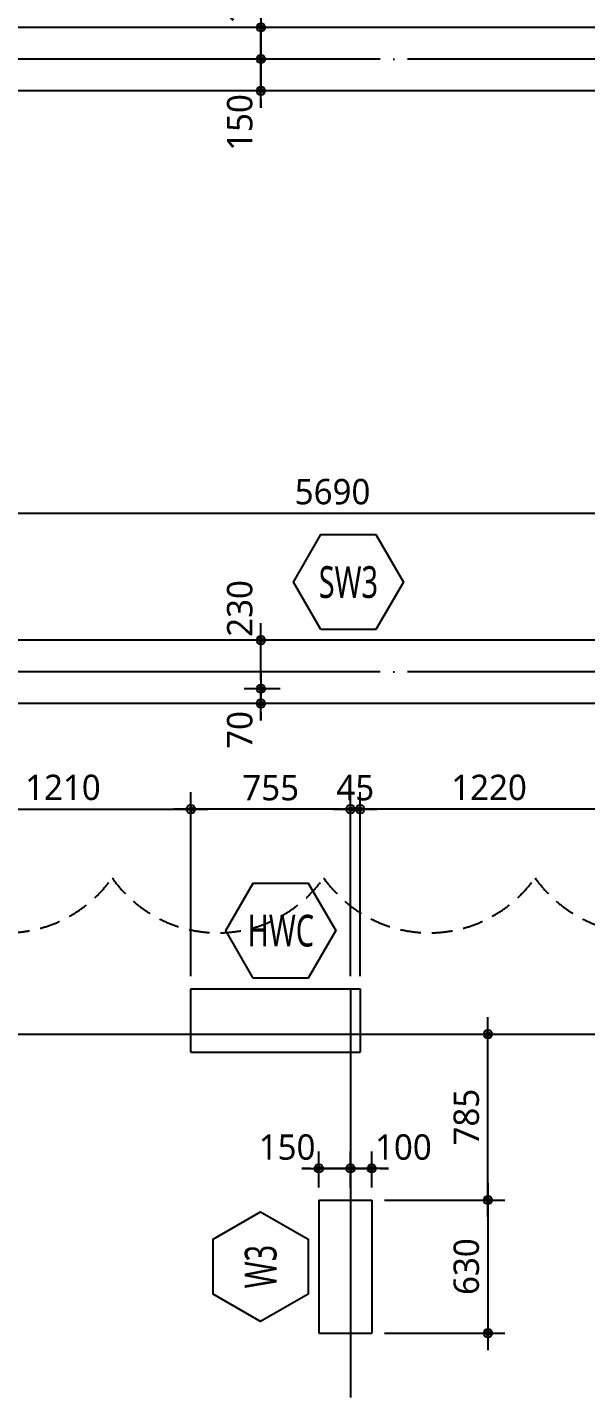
# Model space of a CAD drawing. Header units: millimetres. Extents: x 350420 to 672135, y -312840 to -44390.
# Drawn here: x 515322 to 517961, y -60645 to -54160 of the extents above; entities that cross this region are included whole.
import ezdxf
from ezdxf.enums import TextEntityAlignment as Align
from ezdxf.xclip import XClip

# ---------------------------------------------------------------- set-up
doc = ezdxf.new("R2010")
doc.units = ezdxf.units.MM
doc.header["$LTSCALE"] = 65
doc.header["$XCLIPFRAME"] = 0
doc.linetypes.add('XS-지하주차장$0$CEN', pattern=[62, 60, -1, 0, -1])
doc.linetypes.add('XS-지하주차장$0$HID', pattern=[2.3, 1.5, -0.8])
doc.layers.get('Defpoints').update_dxf_attribs({"color": 145})
for name, color, linetype in [('DIM', 7, 'Continuous'), ('M', 7, 'Continuous'), ('NAME-W', 4, 'Continuous'), ('XS-지하주차장$0$CEN', 1, 'XS-지하주차장$0$CEN'), ('XS-지하주차장$0$W1', 2, 'Continuous'), ('XS-지하주차장$0$W1-H', 11, 'XS-지하주차장$0$HID')]:
    doc.layers.add(name, color=color, linetype=linetype)
doc.layers.add('XS-지하주차장$0$1215', color=181, linetype='XS-지하주차장$0$HID', plot=False)
doc.styles.add('맑은고딕', font='malgun.ttf')
doc.dimstyles.new('DIM_40', dxfattribs={"dimscale": 40, "dimtxt": 3, "dimasz": 1, "dimexe": 2, "dimexo": 1.5, "dimgap": 1, "dimtad": 1, "dimdec": 0, "dimzin": 0, "dimdsep": 46, "dimtxsty": '맑은고딕', "dimblk1": 'DIMDOT', "dimblk2": 'DIMDOT', "dimsah": 1, "dimcen": 0.09, "dimdle": 2, "dimclrd": 7, "dimclre": 7, "dimclrt": 6, "dimadec": 0, "dimazin": 0, "dimtfac": 1, "dimtdec": 0, "dimtix": 1, "dimtmove": 2, "dimatfit": 3, "dimldrblk": 'DIMDOT', "dimfxl": 0, "dimtolj": 1, "dimtzin": 0, "dimarcsym": 0})

# ---------------------------------------------------------------- blocks, each defined once
blk = doc.blocks.new('XS-지하주차장$0$B1-6')
at = {"layer": 'XS-지하주차장$0$CEN'}
for p, q in [((7250, 13325), (0, 13325)), ((7250, 10425), (0, 10425)), ((3080, 8925), (3080, 6990)), ((360, 8710), (6400, 8710))]:
    blk.add_line(p, q, dxfattribs=at)
at = {"layer": 'XS-지하주차장$0$W1'}
for p, q in [((7250, 13475), (0, 13475)), ((4850, 13175), (300, 13175)), ((5840, 10575), (300, 10575)), ((5840, 10275), (300, 10275)), ((2325, 8625), (2325, 8925)), ((2325, 8925), (3125, 8925)), ((3125, 8925), (3125, 8625)), ((2325, 8625), (3125, 8625)), ((2930, 7925), (2930, 7295)), ((2930, 7925), (3180, 7925)), ((3180, 7925), (3180, 7295)), ((2930, 7295), (3180, 7295))]:
    blk.add_line(p, q, dxfattribs=at)
blk = doc.blocks.new('XS-지하주차장$0$B2-W')
at = {"layer": 'XS-지하주차장$0$W1-H'}
for p, q in [((118575, 92510), (118575, 99760)), ((115375, 93920), (115375, 99460)), ((115675, 93920), (115675, 99460)), ((118275, 94910), (118275, 99460)), ((113725, 97435), (114025, 97435)), ((113725, 97435), (113725, 96635)), ((114025, 97435), (114025, 96635)), ((113025, 96830), (112395, 96830)), ((112395, 96830), (112395, 96580)), ((113025, 96830), (113025, 96580)), ((114025, 96635), (113725, 96635)), ((113025, 96580), (112395, 96580))]:
    blk.add_line(p, q, dxfattribs=at)
blk = doc.blocks.new('XS-지하주차장')
at = {"layer": 'XS-지하주차장$0$1215'}
blk.add_lwpolyline([(658457, 160394.2, -0.520567), (657457, 160394.2, -0.520567), (656457, 160394.2, -0.520567), (655457, 160394.2, -0.520567), (654457, 160394.2, -0.520567), (654060.1, 160997.3, -0.520567), (654060.1, 161997.3, -0.520567), (654060.1, 162997.3, -0.520567), (654060.1, 163997.3, -0.520567), (654060.1, 164997.3, -0.520567), (654060.1, 165997.3, -0.520567), (654060.1, 166997.3, -0.520567), (654060.1, 167997.3, -0.520567), (654060.1, 168997.3, -0.520567), (654060.1, 170352.8, -0.520567), (655060.1, 170352.8, -0.520567), (656060.1, 170352.8, -0.520567), (657060.1, 170352.8, -0.520567), (658060.1, 170352.8, -0.520567), (659060.1, 170352.8, -0.520567)], format="xyb", dxfattribs=at)
at = {"layer": 'XS-지하주차장$0$W1', "rotation": 270}
blk.add_blockref('XS-지하주차장$0$B1-6', (644610, 168950), dxfattribs=at)
at = {"layer": 'XS-지하주차장$0$W1-H'}
blk.add_blockref('XS-지하주차장$0$B2-W', (539510, 69190), dxfattribs=at)
blk = doc.blocks.new('DIMDOT')
at = {"layer": 'DIM', "linetype": 'Continuous'}
blk.add_line((-2, 0), (2, 0), dxfattribs=at)
for radius in [0.5, 0.25]:
    blk.add_circle((0, 0), radius, dxfattribs=at)
blk = doc.blocks.new('*D729')
at = {"layer": 'Defpoints', "color": 0, "linetype": 'Continuous', "transparency": 16777216}
for p in [(516950, -58925), (517500, -58925), (516950, -59710)]:
    blk.add_point(p, dxfattribs=at)
at = {"layer": 'DIM', "color": 7, "linetype": 'Continuous', "lineweight": -2, "transparency": 16777216}
for p, q in [((517010, -58925), (517580, -58925)), ((517500, -59670), (517500, -58965)), ((517010, -59710), (517580, -59710))]:
    blk.add_line(p, q, dxfattribs=at)
at = {"layer": 'DIM', "color": 7, "linetype": 'Continuous', "lineweight": -2, "transparency": 16777216, "xscale": 40, "yscale": 40, "zscale": 40}
for p, rotation in [((517500, -58925), 90), ((517500, -59710), 270)]:
    blk.add_blockref('DIMDOT', p, dxfattribs=dict(at, rotation=rotation))
at = {"layer": 'DIM', "color": 6, "linetype": 'Continuous', "transparency": 16777216, "insert": (517398, -59317.5), "char_height": 120, "attachment_point": 5, "rotation": 90, "style": '맑은고딕'}
blk.add_mtext('\\A1;785', dxfattribs=at)
blk = doc.blocks.new('*D730')
at = {"layer": 'Defpoints', "color": 0, "linetype": 'Continuous', "transparency": 16777216}
for p in [(516950, -59710), (516950, -60340), (517500, -60340)]:
    blk.add_point(p, dxfattribs=at)
at = {"layer": 'DIM', "color": 7, "linetype": 'Continuous', "lineweight": -2, "transparency": 16777216}
for p, q in [((517010, -59710), (517580, -59710)), ((517500, -59750), (517500, -60300)), ((517010, -60340), (517580, -60340))]:
    blk.add_line(p, q, dxfattribs=at)
at = {"layer": 'DIM', "color": 7, "linetype": 'Continuous', "lineweight": -2, "transparency": 16777216, "xscale": 40, "yscale": 40, "zscale": 40}
for p, rotation in [((517500, -59710), 90), ((517500, -60340), 270)]:
    blk.add_blockref('DIMDOT', p, dxfattribs=dict(at, rotation=rotation))
at = {"layer": 'DIM', "color": 6, "linetype": 'Continuous', "transparency": 16777216, "insert": (517398, -60025), "char_height": 120, "attachment_point": 5, "rotation": 90, "style": '맑은고딕'}
blk.add_mtext('\\A1;630', dxfattribs=at)
blk = doc.blocks.new('*D731')
at = {"layer": 'Defpoints', "color": 0, "linetype": 'Continuous', "transparency": 16777216}
for p in [(516095, -57860), (514885, -58710), (516095, -58710)]:
    blk.add_point(p, dxfattribs=at)
at = {"layer": 'DIM', "color": 7, "linetype": 'Continuous', "lineweight": -2, "transparency": 16777216}
for p, q in [((514885, -58650), (514885, -57780)), ((516095, -58650), (516095, -57780)), ((514925, -57860), (516055, -57860))]:
    blk.add_line(p, q, dxfattribs=at)
at = {"layer": 'DIM', "color": 7, "linetype": 'Continuous', "lineweight": -2, "transparency": 16777216, "xscale": 40, "yscale": 40, "zscale": 40, "rotation": 180}
blk.add_blockref('DIMDOT', (514885, -57860), dxfattribs=at)
at = {"layer": 'DIM', "color": 7, "linetype": 'Continuous', "lineweight": -2, "transparency": 16777216, "xscale": 40, "yscale": 40, "zscale": 40}
blk.add_blockref('DIMDOT', (516095, -57860), dxfattribs=at)
at = {"layer": 'DIM', "color": 6, "linetype": 'Continuous', "transparency": 16777216, "insert": (515490, -57757.6), "char_height": 120, "attachment_point": 5, "style": '맑은고딕'}
blk.add_mtext('\\A1;1210', dxfattribs=at)
blk = doc.blocks.new('*D733')
at = {"layer": 'Defpoints', "color": 0, "linetype": 'Continuous', "transparency": 16777216}
for p in [(516095, -57860), (516095, -58710), (516850, -58710)]:
    blk.add_point(p, dxfattribs=at)
at = {"layer": 'DIM', "color": 7, "linetype": 'Continuous', "lineweight": -2, "transparency": 16777216}
for p, q in [((516095, -58650), (516095, -57780)), ((516850, -58650), (516850, -57780)), ((516810, -57860), (516135, -57860))]:
    blk.add_line(p, q, dxfattribs=at)
at = {"layer": 'DIM', "color": 7, "linetype": 'Continuous', "lineweight": -2, "transparency": 16777216, "xscale": 40, "yscale": 40, "zscale": 40, "rotation": 180}
blk.add_blockref('DIMDOT', (516095, -57860), dxfattribs=at)
at = {"layer": 'DIM', "color": 7, "linetype": 'Continuous', "lineweight": -2, "transparency": 16777216, "xscale": 40, "yscale": 40, "zscale": 40}
blk.add_blockref('DIMDOT', (516850, -57860), dxfattribs=at)
at = {"layer": 'DIM', "color": 6, "linetype": 'Continuous', "transparency": 16777216, "insert": (516472.5, -57759), "char_height": 120, "attachment_point": 5, "style": '맑은고딕'}
blk.add_mtext('\\A1;755', dxfattribs=at)
blk = doc.blocks.new('*D734')
at = {"layer": 'Defpoints', "color": 0, "linetype": 'Continuous', "transparency": 16777216}
for p in [(516895, -57860), (516850, -58710), (516895, -58710)]:
    blk.add_point(p, dxfattribs=at)
at = {"layer": 'DIM', "color": 7, "linetype": 'Continuous', "lineweight": -2, "transparency": 16777216}
for p, q in [((516850, -58650), (516850, -57780)), ((516895, -58650), (516895, -57780)), ((516810, -57860), (516770, -57860)), ((516850, -57860), (516895, -57860)), ((516935, -57860), (516975, -57860))]:
    blk.add_line(p, q, dxfattribs=at)
at = {"layer": 'DIM', "color": 7, "linetype": 'Continuous', "lineweight": -2, "transparency": 16777216, "xscale": 40, "yscale": 40, "zscale": 40}
blk.add_blockref('DIMDOT', (516850, -57860), dxfattribs=at)
at = {"layer": 'DIM', "color": 7, "linetype": 'Continuous', "lineweight": -2, "transparency": 16777216, "xscale": 40, "yscale": 40, "zscale": 40, "rotation": 180}
blk.add_blockref('DIMDOT', (516895, -57860), dxfattribs=at)
at = {"layer": 'DIM', "color": 6, "linetype": 'Continuous', "transparency": 16777216, "insert": (516872.5, -57759), "char_height": 120, "attachment_point": 5, "style": '맑은고딕'}
blk.add_mtext('\\A1;45', dxfattribs=at)
blk = doc.blocks.new('*D735')
at = {"layer": 'Defpoints', "color": 0, "linetype": 'Continuous', "transparency": 16777216}
for p in [(516895, -57860), (516895, -58710), (518115, -58710)]:
    blk.add_point(p, dxfattribs=at)
at = {"layer": 'DIM', "color": 7, "linetype": 'Continuous', "lineweight": -2, "transparency": 16777216}
for p, q in [((516895, -58650), (516895, -57780)), ((518115, -58650), (518115, -57780)), ((518075, -57860), (516935, -57860))]:
    blk.add_line(p, q, dxfattribs=at)
at = {"layer": 'DIM', "color": 7, "linetype": 'Continuous', "lineweight": -2, "transparency": 16777216, "xscale": 40, "yscale": 40, "zscale": 40, "rotation": 180}
blk.add_blockref('DIMDOT', (516895, -57860), dxfattribs=at)
at = {"layer": 'DIM', "color": 7, "linetype": 'Continuous', "lineweight": -2, "transparency": 16777216, "xscale": 40, "yscale": 40, "zscale": 40}
blk.add_blockref('DIMDOT', (518115, -57860), dxfattribs=at)
at = {"layer": 'DIM', "color": 6, "linetype": 'Continuous', "transparency": 16777216, "insert": (517505, -57757.6), "char_height": 120, "attachment_point": 5, "style": '맑은고딕'}
blk.add_mtext('\\A1;1220', dxfattribs=at)
blk = doc.blocks.new('*D754')
at = {"layer": 'Defpoints', "color": 0, "linetype": 'Continuous', "transparency": 16777216}
for p in [(516950, -59560), (516850, -59710), (516950, -59710)]:
    blk.add_point(p, dxfattribs=at)
at = {"layer": 'DIM', "color": 7, "linetype": 'Continuous', "lineweight": -2, "transparency": 16777216}
for p, q in [((516850, -59650), (516850, -59480)), ((516950, -59650), (516950, -59480)), ((516810, -59560), (516770, -59560)), ((516850, -59560), (516950, -59560)), ((516990, -59560), (517030, -59560))]:
    blk.add_line(p, q, dxfattribs=at)
at = {"layer": 'DIM', "color": 7, "linetype": 'Continuous', "lineweight": -2, "transparency": 16777216, "xscale": 40, "yscale": 40, "zscale": 40}
blk.add_blockref('DIMDOT', (516850, -59560), dxfattribs=at)
at = {"layer": 'DIM', "color": 7, "linetype": 'Continuous', "lineweight": -2, "transparency": 16777216, "xscale": 40, "yscale": 40, "zscale": 40, "rotation": 180}
blk.add_blockref('DIMDOT', (516950, -59560), dxfattribs=at)
at = {"layer": 'DIM', "color": 6, "linetype": 'Continuous', "transparency": 16777216, "insert": (517100, -59459.9), "char_height": 120, "attachment_point": 5, "style": '맑은고딕'}
blk.add_mtext('\\A1;100', dxfattribs=at)
blk = doc.blocks.new('*D755')
at = {"layer": 'Defpoints', "color": 0, "linetype": 'Continuous', "transparency": 16777216}
for p in [(516700, -59560), (516700, -59710), (516850, -59710)]:
    blk.add_point(p, dxfattribs=at)
at = {"layer": 'DIM', "color": 7, "linetype": 'Continuous', "lineweight": -2, "transparency": 16777216}
for p, q in [((516700, -59650), (516700, -59480)), ((516850, -59650), (516850, -59480)), ((516660, -59560), (516620, -59560)), ((516850, -59560), (516700, -59560)), ((516890, -59560), (516930, -59560))]:
    blk.add_line(p, q, dxfattribs=at)
at = {"layer": 'DIM', "color": 7, "linetype": 'Continuous', "lineweight": -2, "transparency": 16777216, "xscale": 40, "yscale": 40, "zscale": 40}
blk.add_blockref('DIMDOT', (516700, -59560), dxfattribs=at)
at = {"layer": 'DIM', "color": 7, "linetype": 'Continuous', "lineweight": -2, "transparency": 16777216, "xscale": 40, "yscale": 40, "zscale": 40, "rotation": 180}
blk.add_blockref('DIMDOT', (516850, -59560), dxfattribs=at)
at = {"layer": 'DIM', "color": 6, "linetype": 'Continuous', "transparency": 16777216, "insert": (516550, -59459.9), "char_height": 120, "attachment_point": 5, "style": '맑은고딕'}
blk.add_mtext('\\A1;150', dxfattribs=at)
blk = doc.blocks.new('*D766')
at = {"layer": 'Defpoints', "color": 0, "linetype": 'Continuous', "transparency": 16777216}
for p in [(516426.6, -54160), (516576.6, -54160), (516576.6, -54310)]:
    blk.add_point(p, dxfattribs=at)
at = {"layer": 'DIM', "color": 7, "linetype": 'Continuous', "lineweight": -2, "transparency": 16777216}
for p, q in [((516426.6, -54120), (516426.6, -54080)), ((516516.6, -54160), (516346.6, -54160)), ((516426.6, -54310), (516426.6, -54160)), ((516516.6, -54310), (516346.6, -54310)), ((516426.6, -54350), (516426.6, -54390))]:
    blk.add_line(p, q, dxfattribs=at)
at = {"layer": 'DIM', "color": 7, "linetype": 'Continuous', "lineweight": -2, "transparency": 16777216, "xscale": 40, "yscale": 40, "zscale": 40}
for p, rotation in [((516426.6, -54160), 270), ((516426.6, -54310), 90)]:
    blk.add_blockref('DIMDOT', p, dxfattribs=dict(at, rotation=rotation))
at = {"layer": 'DIM', "color": 6, "linetype": 'Continuous', "transparency": 16777216, "insert": (516326.6, -54010), "char_height": 120, "attachment_point": 5, "rotation": 90, "style": '맑은고딕'}
blk.add_mtext('\\A1;150', dxfattribs=at)
blk = doc.blocks.new('*D767')
at = {"layer": 'Defpoints', "color": 0, "linetype": 'Continuous', "transparency": 16777216}
for p in [(516576.6, -54310), (516426.6, -54460), (516576.6, -54460)]:
    blk.add_point(p, dxfattribs=at)
at = {"layer": 'DIM', "color": 7, "linetype": 'Continuous', "lineweight": -2, "transparency": 16777216}
for p, q in [((516426.6, -54270), (516426.6, -54230)), ((516516.6, -54310), (516346.6, -54310)), ((516426.6, -54310), (516426.6, -54460)), ((516516.6, -54460), (516346.6, -54460)), ((516426.6, -54500), (516426.6, -54540))]:
    blk.add_line(p, q, dxfattribs=at)
at = {"layer": 'DIM', "color": 7, "linetype": 'Continuous', "lineweight": -2, "transparency": 16777216, "xscale": 40, "yscale": 40, "zscale": 40}
for p, rotation in [((516426.6, -54310), 270), ((516426.6, -54460), 90)]:
    blk.add_blockref('DIMDOT', p, dxfattribs=dict(at, rotation=rotation))
at = {"layer": 'DIM', "color": 6, "linetype": 'Continuous', "transparency": 16777216, "insert": (516326.6, -54610), "char_height": 120, "attachment_point": 5, "rotation": 90, "style": '맑은고딕'}
blk.add_mtext('\\A1;150', dxfattribs=at)
blk = doc.blocks.new('*D770')
at = {"layer": 'Defpoints', "color": 0, "linetype": 'Continuous', "transparency": 16777216}
for p in [(513920, -56460), (513920, -57060), (519610, -57060)]:
    blk.add_point(p, dxfattribs=at)
at = {"layer": 'DIM', "color": 7, "linetype": 'Continuous', "lineweight": -2, "transparency": 16777216}
for p, q in [((513920, -57000), (513920, -56380)), ((519610, -57000), (519610, -56380)), ((519570, -56460), (513960, -56460))]:
    blk.add_line(p, q, dxfattribs=at)
at = {"layer": 'DIM', "color": 7, "linetype": 'Continuous', "lineweight": -2, "transparency": 16777216, "xscale": 40, "yscale": 40, "zscale": 40, "rotation": 180}
blk.add_blockref('DIMDOT', (513920, -56460), dxfattribs=at)
at = {"layer": 'DIM', "color": 7, "linetype": 'Continuous', "lineweight": -2, "transparency": 16777216, "xscale": 40, "yscale": 40, "zscale": 40}
blk.add_blockref('DIMDOT', (519610, -56460), dxfattribs=at)
at = {"layer": 'DIM', "color": 6, "linetype": 'Continuous', "transparency": 16777216, "insert": (516765, -56358), "char_height": 120, "attachment_point": 5, "style": '맑은고딕'}
blk.add_mtext('\\A1;5690', dxfattribs=at)
blk = doc.blocks.new('*D771')
at = {"layer": 'Defpoints', "color": 0, "linetype": 'Continuous', "transparency": 16777216}
for p in [(516426.6, -57060), (516576.6, -57060), (516576.6, -57290)]:
    blk.add_point(p, dxfattribs=at)
at = {"layer": 'DIM', "color": 7, "linetype": 'Continuous', "lineweight": -2, "transparency": 16777216}
for p, q in [((516516.6, -57060), (516346.6, -57060)), ((516426.6, -57250), (516426.6, -57100)), ((516516.6, -57290), (516346.6, -57290))]:
    blk.add_line(p, q, dxfattribs=at)
at = {"layer": 'DIM', "color": 7, "linetype": 'Continuous', "lineweight": -2, "transparency": 16777216, "xscale": 40, "yscale": 40, "zscale": 40}
for p, rotation in [((516426.6, -57060), 90), ((516426.6, -57290), 270)]:
    blk.add_blockref('DIMDOT', p, dxfattribs=dict(at, rotation=rotation))
at = {"layer": 'DIM', "color": 6, "linetype": 'Continuous', "transparency": 16777216, "insert": (516326.6, -56910), "char_height": 120, "attachment_point": 5, "rotation": 90, "style": '맑은고딕'}
blk.add_mtext('\\A1;230', dxfattribs=at)
blk = doc.blocks.new('*D772')
at = {"layer": 'Defpoints', "color": 0, "linetype": 'Continuous', "transparency": 16777216}
for p in [(516576.6, -57290), (516426.6, -57360), (516576.6, -57360)]:
    blk.add_point(p, dxfattribs=at)
at = {"layer": 'DIM', "color": 7, "linetype": 'Continuous', "lineweight": -2, "transparency": 16777216}
for p, q in [((516426.6, -57250), (516426.6, -57210)), ((516516.6, -57290), (516346.6, -57290)), ((516426.6, -57290), (516426.6, -57360)), ((516516.6, -57360), (516346.6, -57360)), ((516426.6, -57400), (516426.6, -57440))]:
    blk.add_line(p, q, dxfattribs=at)
at = {"layer": 'DIM', "color": 7, "linetype": 'Continuous', "lineweight": -2, "transparency": 16777216, "xscale": 40, "yscale": 40, "zscale": 40}
for p, rotation in [((516426.6, -57290), 270), ((516426.6, -57360), 90)]:
    blk.add_blockref('DIMDOT', p, dxfattribs=dict(at, rotation=rotation))
at = {"layer": 'DIM', "color": 6, "linetype": 'Continuous', "transparency": 16777216, "insert": (516326.6, -57485), "char_height": 120, "attachment_point": 5, "rotation": 90, "style": '맑은고딕'}
blk.add_mtext('\\A1;70', dxfattribs=at)

msp = doc.modelspace()

# ---------------------------------------------------------------- linework, layer by layer
at = {"layer": 'M'}
for points in [[(516710.1, -57010), (516580.2, -56785), (516710.1, -56560), (516969.9, -56560), (517099.8, -56785), (516969.9, -57010)], [(516390.1, -58660), (516260.2, -58435), (516390.1, -58210), (516649.9, -58210), (516779.8, -58435), (516649.9, -58660)], [(516650, -60154.9), (516425, -60284.8), (516200, -60154.9), (516200, -59895.1), (516425, -59765.2), (516650, -59895.1)]]:
    msp.add_lwpolyline(points, close=True, dxfattribs=at)

# ---------------------------------------------------------------- block references
ref = msp.add_blockref('XS-지하주차장', (682720, -712245), dxfattribs=dict(rotation=90))
XClip(ref).set_block_clipping_path([(643110.0000000001, 141650.0000000187), (664534.9999999981, 170090.00000001)])

# ---------------------------------------------------------------- texts
at = {"layer": 'NAME-W', "style": '맑은고딕', "width": 0.7}
for s, p in [('SW3', (516840, -56785)), ('HWC', (516520, -58435))]:
    msp.add_text(s, height=150, dxfattribs=at).set_placement(p, align=Align.MIDDLE)
msp.add_text('W3', height=150, rotation=90, dxfattribs=at).set_placement((516425, -60025), align=Align.MIDDLE)

# ---------------------------------------------------------------- dimensions: what is measured, and where the dimension line sits
at = {"layer": 'DIM', "linetype": 'Continuous'}
for base, p1, p2, angle, picture, middle in [((516426.6, -54160), (516576.6, -54310), (516576.6, -54160), 90, '*D766', (516326.6, -54010)), ((516426.6, -54460), (516576.6, -54310), (516576.6, -54460), 270, '*D767', (516326.6, -54610)), ((516426.6, -57060), (516576.6, -57290), (516576.6, -57060), 90, '*D771', (516326.6, -56910)), ((516426.6, -57360), (516576.6, -57290), (516576.6, -57360), 270, '*D772', (516326.6, -57485)), ((516700, -59560), (516850, -59710), (516700, -59710), 180, '*D755', (516550, -59459.9))]:
    dim = msp.add_linear_dim(base=base, p1=p1, p2=p2, angle=angle, dimstyle='DIM_40', dxfattribs=at)
    dim.commit()
    dim.dimension.update_dxf_attribs({"geometry": picture, "text_midpoint": middle, "dimtype": 160})
for base, p1, p2, angle, picture, middle in [((513920, -56460), (519610, -57060), (513920, -57060), 180, '*D770', (516765, -56358)), ((516095, -57860), (516850, -58710), (516095, -58710), 180, '*D733', (516472.5, -57759)), ((516895, -57860), (518115, -58710), (516895, -58710), 180, '*D735', (517505, -57757.6)), ((517500, -58925), (516950, -59710), (516950, -58925), 90, '*D729', (517398, -59317.5)), ((517500, -60340), (516950, -59710), (516950, -60340), 270, '*D730', (517398, -60025))]:
    dim = msp.add_linear_dim(base=base, p1=p1, p2=p2, angle=angle, dimstyle='DIM_40', dxfattribs=at)
    dim.commit()
    dim.dimension.update_dxf_attribs({"geometry": picture, "text_midpoint": middle})
for base, p1, p2, picture, middle in [((516095, -57860), (514885, -58710), (516095, -58710), '*D731', (515490, -57757.6)), ((516895, -57860), (516850, -58710), (516895, -58710), '*D734', (516872.5, -57759))]:
    dim = msp.add_linear_dim(base=base, p1=p1, p2=p2, dimstyle='DIM_40', dxfattribs=at)
    dim.commit()
    dim.dimension.update_dxf_attribs({"geometry": picture, "text_midpoint": middle})
dim = msp.add_linear_dim(base=(516950, -59560), p1=(516850, -59710), p2=(516950, -59710), dimstyle='DIM_40', dxfattribs=at)
dim.commit()
dim.dimension.update_dxf_attribs({"geometry": '*D754', "text_midpoint": (517100, -59459.9), "dimtype": 160})

doc.saveas('drawing.dxf')
